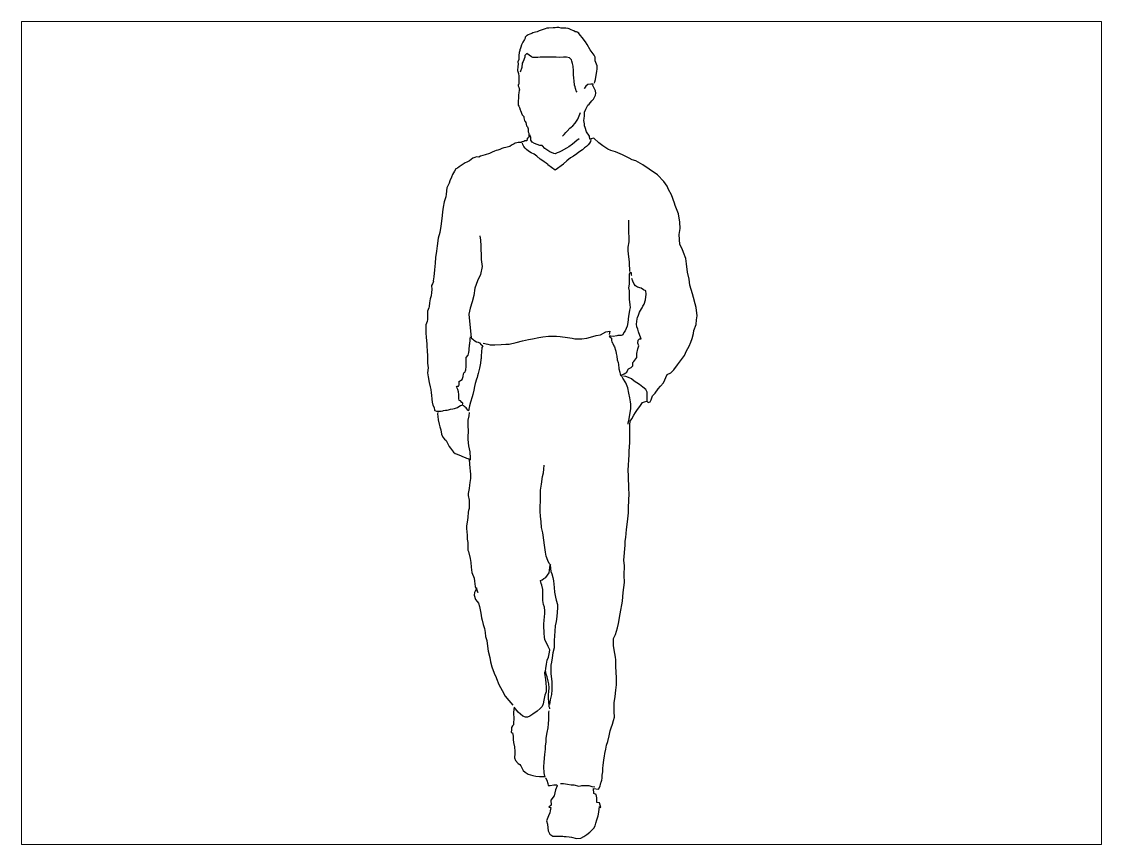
# Paper-space layout 'Layout1' of a CAD drawing. Header units: millimetres. Extents: x 1.05 to 9.45, y 0.8 to 7.2.
# The model-space entities are those that its viewports show. They can reach past a viewport. Long polylines and large blocks are cut down to what shows.
import ezdxf

# ---------------------------------------------------------------- set-up
doc = ezdxf.new("R2010")
doc.units = ezdxf.units.MM
doc.header["$MEASUREMENT"] = 0

# ---------------------------------------------------------------- blocks, each defined once
blk = doc.blocks.new('SYMBOL_Human_2_2D')
at = {"color": 0, "linetype": 'ByBlock'}
for p, q in [((-36.2, 1805.5), (-39, 1804.4)), ((-30.2, 1807.2), (-36.2, 1805.5)), ((-26.8, 1808.3), (-30.2, 1807.2)), ((-22.3, 1810.3), (-26.8, 1808.3)), ((-20, 1811.2), (-22.3, 1810.3)), ((-15.7, 1812.3), (-20, 1811.2)), ((-8.4, 1814.6), (-15.7, 1812.3)), ((-5, 1816), (-8.4, 1814.6)), ((-0.7, 1816.3), (-5, 1816)), ((9.5, 1817.4), (-0.7, 1816.3)), ((14, 1817.4), (9.5, 1817.4)), ((17.7, 1817.7), (14, 1817.4)), ((22, 1817.7), (17.7, 1817.7)), ((27.7, 1816.6), (22, 1817.7)), ((35, 1816), (27.7, 1816.6)), ((38.2, 1816), (35, 1816)), ((43, 1815.2), (38.2, 1816)), ((45.2, 1814.6), (43, 1815.2)), ((50.4, 1812.3), (45.2, 1814.6)), ((53.8, 1810.9), (50.4, 1812.3)), ((56.3, 1810.3), (53.8, 1810.9)), ((59.4, 1808.3), (56.3, 1810.3)), ((62, 1807.8), (59.4, 1808.3)), ((63.7, 1807.2), (62, 1807.8)), ((67.7, 1805.2), (63.7, 1807.2)), ((68.5, 1803.8), (67.7, 1805.2)), ((-60, 1783.4), (-62.3, 1778.3)), ((-58.9, 1784.8), (-60, 1783.4)), ((-55.7, 1790.5), (-58.9, 1784.8)), ((-54, 1793.9), (-55.7, 1790.5)), ((-53.5, 1795.9), (-54, 1793.9)), ((-51.2, 1798.7), (-53.5, 1795.9)), ((-49.5, 1799.8), (-51.2, 1798.7)), ((-46.7, 1801.3), (-49.5, 1799.8)), ((-43.3, 1803), (-46.7, 1801.3)), ((-39, 1804.4), (-43.3, 1803)), ((-67.4, 1760.4), (-67.9, 1755.6)), ((-67.1, 1761.5), (-67.4, 1760.4)), ((-66, 1765.8), (-67.1, 1761.5)), ((-65.7, 1767.5), (-66, 1765.8)), ((-64.5, 1771.5), (-65.7, 1767.5)), ((-64, 1773.5), (-64.5, 1771.5)), ((-62.3, 1778.3), (-64, 1773.5)), ((-68.5, 1745.4), (-70.2, 1740.3)), ((-70.2, 1740.3), (-70.2, 1740)), ((-70.2, 1740), (-69.9, 1735.2)), ((-69.9, 1735.2), (-70.2, 1729.5)), ((-68.2, 1750.8), (-68.5, 1748.8)), ((-68.5, 1748.8), (-68.5, 1746.8)), ((-68.5, 1746.8), (-68.5, 1745.4)), ((-67.9, 1755.6), (-68.2, 1750.8)), ((-70.2, 1729.5), (-70.8, 1720.4)), ((-70.8, 1720.4), (-68.8, 1714.2)), ((-68.8, 1714.2), (-68.2, 1708.2)), ((-68.2, 1708.2), (-67.9, 1705.4)), ((-68.5, 1689.5), (-69.4, 1688.3)), ((-69.4, 1688.3), (-69.4, 1686.4)), ((-69.4, 1686.4), (-67.9, 1683.2)), ((-67.9, 1690.6), (-68.5, 1689.5)), ((-67.9, 1705.4), (-67.9, 1701.1)), ((-67.9, 1701.1), (-67.9, 1696)), ((-67.9, 1696), (-67.9, 1690.6)), ((-67.9, 1683.2), (-67.4, 1679.3)), ((-68.8, 1666.2), (-69.1, 1662.5)), ((-69.1, 1662.5), (-69.1, 1656.6)), ((-68.2, 1669.6), (-68.8, 1666.2)), ((-67.9, 1671.9), (-68.2, 1669.6)), ((-67.4, 1674.4), (-67.9, 1671.9)), ((-67.4, 1679.3), (-66.8, 1677.3)), ((-66.8, 1677.3), (-67.4, 1674.4)), ((-69.1, 1656.6), (-69.4, 1654)), ((-69.4, 1654), (-69.4, 1651.8)), ((-69.4, 1651.8), (-69.4, 1646.6)), ((-69.4, 1646.6), (-69.4, 1642.4)), ((-69.4, 1642.4), (-68.5, 1640.1)), ((-68.5, 1640.1), (-66.5, 1637)), ((-66.5, 1637), (-65.4, 1632.2)), ((-65.4, 1632.2), (-64.5, 1630.5)), ((-64.5, 1630.5), (-63.1, 1626.8)), ((-63.1, 1626.8), (-62, 1624)), ((-62, 1624), (-60.9, 1620.3)), ((-60.9, 1620.3), (-56.9, 1616.6)), ((-56.9, 1616.6), (-56.6, 1613.5)), ((-56.6, 1613.5), (-56, 1610.9)), ((-56, 1610.9), (-55.5, 1607.8)), ((-55.5, 1607.8), (-54.3, 1606.6)), ((-54.3, 1606.6), (-53.8, 1605.2)), ((-53.8, 1605.2), (-52.3, 1603.5)), ((-52.3, 1603.5), (-50.6, 1595.6)), ((-50.6, 1595.6), (-48.9, 1593.6)), ((-48.9, 1593.6), (-47.8, 1591)), ((-47.8, 1591), (-47.2, 1589.1)), ((-47.2, 1589.1), (-47.2, 1586.8)), ((-47.2, 1586.8), (-46.7, 1582)), ((-54.6, 1561.8), (-57.2, 1560.7)), ((-50.4, 1562.1), (-54.6, 1561.8)), ((-49.2, 1566.9), (-50.4, 1562.1)), ((-48.4, 1567.8), (-49.2, 1566.9)), ((-46.1, 1568.3), (-48.4, 1567.8)), ((-46.7, 1582), (-45.8, 1579.1)), ((-45.8, 1571.8), (-46.1, 1568.3)), ((-45.8, 1579.1), (-45.8, 1577.1)), ((-45.8, 1577.1), (-45.8, 1575.2)), ((-45.8, 1575.2), (-45.8, 1571.8)), ((94.3, 1565.2), (93.8, 1560.4)), ((-123, 1538.6), (-128.1, 1536)), ((-119.3, 1540), (-123, 1538.6)), ((-115.6, 1540.8), (-119.3, 1540)), ((-111.3, 1542.5), (-115.6, 1540.8)), ((-106.2, 1544.8), (-111.3, 1542.5)), ((-102, 1545.7), (-106.2, 1544.8)), ((-97.2, 1546.5), (-102, 1545.7)), ((-88.7, 1549.3), (-97.2, 1546.5)), ((-84.4, 1552.2), (-88.7, 1549.3)), ((-81.6, 1553.9), (-84.4, 1552.2)), ((-78.7, 1555), (-81.6, 1553.9)), ((-76.5, 1556.2), (-78.7, 1555)), ((-73, 1557.6), (-76.5, 1556.2)), ((-69.9, 1558.1), (-73, 1557.6)), ((-66, 1558.4), (-69.9, 1558.1)), ((-63.1, 1558.4), (-66, 1558.4)), ((-60.6, 1559.6), (-63.1, 1558.4)), ((-59.1, 1559.6), (-60.6, 1559.6)), ((-59.1, 1553.3), (-60, 1556.2)), ((-57.2, 1560.7), (-59.1, 1559.6)), ((-56.9, 1548.8), (-59.1, 1553.3)), ((-54, 1545.4), (-56.9, 1548.8)), ((-50.6, 1542.3), (-54, 1545.4)), ((-46.4, 1538.3), (-50.6, 1542.3)), ((-40.4, 1534.9), (-46.4, 1538.3)), ((75.3, 1541.7), (67.4, 1536)), ((80.4, 1545.7), (75.3, 1541.7)), ((85, 1548.8), (80.4, 1545.7)), ((88.7, 1552.5), (85, 1548.8)), ((91.5, 1556.2), (88.7, 1552.5)), ((93.8, 1560.4), (91.5, 1556.2)), ((-185.4, 1513.9), (-189.4, 1512.2)), ((-179.7, 1516.7), (-185.4, 1513.9)), ((-176, 1519.8), (-179.7, 1516.7)), ((-172.1, 1522.4), (-176, 1519.8)), ((-167.8, 1524.1), (-172.1, 1522.4)), ((-163.5, 1525.5), (-167.8, 1524.1)), ((-158.2, 1524.9), (-163.5, 1525.5)), ((-154.5, 1526.9), (-158.2, 1524.9)), ((-149.6, 1528.6), (-154.5, 1526.9)), ((-144, 1530.3), (-149.6, 1528.6)), ((-142, 1531.2), (-144, 1530.3)), ((-136.3, 1532.6), (-142, 1531.2)), ((-134.3, 1533.5), (-136.3, 1532.6)), ((-128.1, 1536), (-134.3, 1533.5)), ((-33.6, 1532), (-40.4, 1534.9)), ((-27.7, 1527.5), (-33.6, 1532)), ((-19.7, 1520.7), (-27.7, 1527.5)), ((-14.3, 1516.4), (-19.7, 1520.7)), ((-10.6, 1514.2), (-14.3, 1516.4)), ((-6.1, 1511.3), (-10.6, 1514.2)), ((39.9, 1516.4), (32.5, 1509.9)), ((48.9, 1523.8), (39.9, 1516.4)), ((55.7, 1527.5), (48.9, 1523.8)), ((62.6, 1532.6), (55.7, 1527.5)), ((67.4, 1536), (62.6, 1532.6)), ((-216, 1489.8), (-218.3, 1486.1)), ((-213.2, 1493.7), (-216, 1489.8)), ((-210.4, 1498.6), (-213.2, 1493.7)), ((-206.7, 1500.3), (-210.4, 1498.6)), ((-203, 1502.8), (-206.7, 1500.3)), ((-189.4, 1512.2), (-203, 1502.8)), ((-2.7, 1508.2), (-6.1, 1511.3)), ((-225.4, 1466.5), (-230.5, 1455.4)), ((-223.7, 1471.6), (-225.4, 1466.5)), ((-220.6, 1479.6), (-223.7, 1471.6)), ((-218.3, 1486.1), (-220.6, 1479.6)), ((-232.5, 1441.3), (-233, 1435)), ((-230.5, 1455.4), (-232.5, 1441.3)), ((-236.5, 1424.2), (-238.7, 1411.8)), ((-233, 1435), (-236.5, 1424.2)), ((-241, 1393), (-242.7, 1380.3)), ((-240.7, 1401.3), (-241, 1393)), ((-238.7, 1411.8), (-240.7, 1401.3)), ((-244.4, 1369.2), (-246.9, 1354.7)), ((-242.7, 1380.3), (-244.4, 1369.2)), ((-250.1, 1342.3), (-252.9, 1324.4)), ((-246.9, 1354.7), (-250.1, 1342.3)), ((-252.9, 1324.4), (-253.8, 1313)), ((-256.3, 1298.6), (-256.9, 1285.5)), ((-253.8, 1313), (-256.3, 1298.6)), ((-258.3, 1270.8), (-260.3, 1254.6)), ((-256.9, 1285.5), (-258.3, 1270.8)), ((-261.1, 1250.3), (-261.4, 1245.8)), ((-261.4, 1245.8), (-261.1, 1243.8)), ((-260.3, 1254.6), (-261.1, 1250.3)), ((-264.8, 1225.9), (-265.4, 1219.4)), ((-263.4, 1239), (-265.1, 1235.3)), ((-265.1, 1235.3), (-264.8, 1225.9)), ((-261.1, 1243.8), (-263.4, 1239)), ((-269.6, 1195.9), (-270.5, 1187.4)), ((-268.5, 1205.2), (-269.6, 1195.9)), ((-266.5, 1211.5), (-268.5, 1205.2)), ((-265.4, 1219.4), (-266.5, 1211.5)), ((-271.1, 1184.5), (-274.2, 1177.1)), ((-274.2, 1177.1), (-274.2, 1170.3)), ((-270.5, 1187.4), (-271.1, 1184.5)), ((-275.3, 1153.6), (-277.9, 1145.9)), ((-274.5, 1158.4), (-275.3, 1153.6)), ((-274.2, 1170.3), (-274.5, 1158.4)), ((-278.2, 1135.4), (-278.4, 1127.5)), ((-278.4, 1127.5), (-277.6, 1118.7)), ((-277.9, 1145.9), (-278.2, 1135.4)), ((99.1, 1120.1), (106.5, 1122.4)), ((106.5, 1122.4), (116.2, 1123.8)), ((116.2, 1123.8), (128.4, 1130.6)), ((128.4, 1130.6), (137.2, 1132.3)), ((137.2, 1132.3), (136, 1124.1)), ((-277.6, 1118.7), (-276.5, 1110.2)), ((-276.5, 1110.2), (-276.2, 1103.4)), ((-276.2, 1103.4), (-276.2, 1098.3)), ((-276.2, 1098.3), (-275, 1087.5)), ((-148.8, 1104.8), (-138.3, 1102.3)), ((-138.3, 1102.3), (-132.9, 1101.1)), ((-132.9, 1101.1), (-122.7, 1101.4)), ((-122.7, 1101.4), (-107.9, 1101.7)), ((-107.9, 1101.7), (-97.4, 1102.3)), ((-97.4, 1102.3), (-89.8, 1102.5)), ((-89.8, 1102.5), (-74.2, 1106.5)), ((-74.2, 1106.5), (-59.7, 1110.2)), ((-59.7, 1110.2), (-46.1, 1112.8)), ((-46.1, 1112.8), (-37, 1115)), ((-37, 1115), (-23.1, 1117.6)), ((-23.1, 1117.6), (-13.8, 1119.3)), ((-13.8, 1119.3), (-1.3, 1121)), ((-1.3, 1121), (17.2, 1120.4)), ((17.2, 1120.4), (25.4, 1120.1)), ((25.4, 1120.1), (41.8, 1117.3)), ((41.8, 1117.3), (52.1, 1115.9)), ((52.1, 1115.9), (58, 1115)), ((58, 1115), (73.9, 1114.5)), ((73.9, 1114.5), (85.2, 1116.2)), ((85.2, 1116.2), (99.1, 1120.1)), ((-275, 1087.5), (-274.7, 1075.9)), ((-274.7, 1075.9), (-274.2, 1064.2)), ((-274.2, 1064.2), (-274.2, 1060)), ((-274.2, 1060), (-273, 1049.5)), ((-273, 1049.5), (-274.2, 1038.1)), ((-274.2, 1038.1), (-272.8, 1028.8)), ((-272.8, 1028.8), (-270.5, 1015.7)), ((-270.5, 1015.7), (-268.2, 1006.4)), ((-268.2, 1006.4), (-266.8, 1000.4)), ((-266.8, 1000.4), (-266, 992.5)), ((-208.1, 1006.4), (-208.9, 1008.1)), ((-207.5, 1003), (-208.1, 1006.4)), ((-206.1, 1000.1), (-207.5, 1003)), ((-204.7, 995), (-206.1, 1000.1)), ((-266, 992.5), (-265.4, 987.1)), ((-265.4, 987.1), (-264.5, 978.3)), ((-264.5, 978.3), (-264, 971.8)), ((-203.8, 989.1), (-204.7, 995)), ((-203.5, 984.8), (-203.8, 989.1)), ((-203.3, 979.7), (-203.5, 984.8)), ((-203, 975.7), (-203.3, 979.7)), ((-200.1, 974.3), (-203, 975.7)), ((-264, 971.8), (-262.3, 965.2)), ((-262.3, 965.2), (-259.1, 959.3)), ((-259.1, 959.3), (-258.6, 953.9)), ((-258.6, 953.9), (-257.7, 952.8)), ((-257.7, 952.8), (-253.8, 951.3)), ((-253.8, 951.3), (-252.3, 951.3)), ((-252.3, 951.3), (-250.4, 951.1)), ((-246.9, 951.1), (-243.8, 951.6)), ((-243.8, 951.6), (-240.1, 952.2)), ((-240.1, 952.2), (-238.4, 952.5)), ((-238.4, 952.5), (-233.9, 953.6)), ((-233.9, 953.6), (-230.2, 953.6)), ((-230.2, 953.6), (-226.8, 954.2)), ((-226.8, 954.2), (-222.3, 955.9)), ((-222.3, 955.9), (-217.2, 956.7)), ((-217.2, 956.7), (-213.5, 957.6)), ((-213.5, 957.6), (-210.9, 958.1)), ((-210.9, 958.1), (-206.9, 959.8)), ((-206.9, 959.8), (-203.3, 962.1)), ((-203.3, 962.1), (-199.6, 963.8)), ((-197, 971.2), (-200.1, 974.3)), ((-199.6, 963.8), (-195.3, 965)), ((-195, 969.5), (-197, 971.2)), ((-195.3, 965), (-195, 969.5)), ((-250.4, 951.1), (-246.9, 951.1))]:
    blk.add_line(p, q, dxfattribs=at)
for points in [[(102.8, 1692), (103.4, 1694.9), (105.1, 1700.3), (106.2, 1710.2), (108.2, 1718.1), (108.8, 1724.4), (108.5, 1730.9), (104.3, 1742.2), (104, 1750.5), (102.3, 1755.6), (93.2, 1767.5), (86.4, 1779.1), (82.7, 1785.7), (74.8, 1795), (71.3, 1799.8), (66, 1806.4)], [(63.4, 1671.6), (61.7, 1675), (60.3, 1678.1), (60, 1680.4), (58.9, 1683.8), (57.7, 1687.8), (56.6, 1697.7), (56.3, 1703.4), (55.7, 1711.6), (55.7, 1720.1), (54.6, 1730.3), (52.9, 1736.6), (51.8, 1741.4), (50.9, 1744.5), (46.4, 1749.3), (39.6, 1750.8), (32.5, 1750.5), (22.6, 1749.9), (16.3, 1750.5), (6.7, 1750.5), (-6.4, 1750.8), (-11.8, 1750.8), (-20.3, 1750.8), (-25.4, 1750.2), (-36.7, 1749.9), (-39.3, 1751.9), (-50.1, 1759.3), (-54.6, 1754.4), (-54.6, 1753.6), (-54.9, 1750.8), (-58, 1740.8), (-60.3, 1736.9), (-61.4, 1727.2), (-65.1, 1717)], [(-8.1, 123), (-5.2, 117.6), (-2.7, 110.2), (-1.8, 105.7), (3, 106), (10.9, 107.7), (17.4, 107.1), (18.3, 105.1), (14.3, 96), (13.2, 88.9), (11.8, 82.7), (3.8, 73), (4.7, 61.1), (-0.4, 56.9), (4.4, 56), (2.7, 48.9), (2.1, 44.1), (-1.3, 37.6), (-5.8, 25.7), (-3.5, 18.6), (-3, 10.4), (-1.6, 3.8), (1.6, -3.8), (8.4, -8.7), (17.2, -8.7), (21.7, -8.7), (31.3, -8.9), (34.5, -9.2), (39, -9.5), (45.2, -10.4), (50.6, -11.2), (62.3, -13.8), (71.9, -12.9), (78.7, -9.2), (85.5, -5.2), (92.1, 0.4), (99.1, 7.2), (101.4, 9.5), (104.3, 14.6), (105.7, 21.1), (107.7, 28.5), (111.3, 37.3), (112.5, 45.8), (114.2, 58.6), (117, 56.3), (113.9, 66.5), (107.7, 67.1), (107.9, 77.9), (106.2, 85.8), (101.4, 87.5), (100.6, 98.9), (111.9, 97.7), (112.5, 98.6), (115.3, 104.8), (116.5, 107.9), (117.3, 111.6), (117.9, 113.6), (119.3, 117.6), (119.9, 122.7), (120.1, 128.9), (121.3, 136.9), (121.6, 144.5), (122.4, 151.9), (123, 157.3), (124.1, 163.8), (125, 172.1), (126.1, 178), (128.7, 188.2), (130.1, 196.7), (132.6, 205.5), (135.7, 218), (138.3, 229.4), (140.3, 236.2), (143.1, 244.4), (145.4, 252.9), (147.7, 260.3), (147.4, 273.3), (147.4, 292.9), (149.1, 306.8), (150.8, 321), (152.5, 333.2), (152.5, 349.1), (151.9, 361.6), (151.3, 374.6), (150.8, 389.4), (150.2, 395.6), (147.1, 412.3), (145.7, 422), (145.7, 437.9), (149.9, 446.9), (154.7, 461.7), (156.7, 471.6), (160.7, 493.5), (165.8, 522.1), (167.2, 541.7), (170.6, 564.4), (169.8, 580.6), (170.4, 602.1), (169.2, 614.9), (172.1, 648.6), (172.3, 657.7), (173.8, 665.9), (175.2, 683.8), (177.4, 701.4), (179.7, 721.8), (179.4, 733.5), (180.8, 765), (180.3, 775.5), (179.4, 805), (178.6, 818), (181.4, 852.9), (181.4, 860.8), (182.3, 880.7), (182.6, 895.7), (182.8, 920.1), (183.4, 928.6), (187.4, 933.7), (191.9, 942.5), (195.6, 948.5), (199.9, 955), (205.2, 962.1), (210.9, 970.6), (215.5, 972), (221.1, 973.7), (223.7, 970.9), (228.2, 972), (231.1, 977.2), (233.6, 986.2), (239.6, 992.2), (246.7, 1001.8), (252.1, 1008.1), (258.3, 1015.2), (267.1, 1033.9), (275.3, 1037.9), (281.6, 1044.7), (290.4, 1056), (306.2, 1076.7), (310.5, 1087.8), (316.4, 1098), (320.4, 1107.1), (323, 1115.3), (326.1, 1126.4), (327.5, 1133.5), (332.3, 1147.1), (332.9, 1157.3), (334.9, 1166.9), (332.3, 1185.1), (330.4, 1193.9), (326.1, 1208.1), (324.1, 1216), (317.9, 1236.2), (316.7, 1249.2), (313, 1265.4), (310.8, 1283.8), (309.4, 1296.3), (304, 1309.9), (300.6, 1317.9), (295.7, 1327.5), (294, 1350.2), (296.3, 1363.5), (295.2, 1378), (292.3, 1396.7), (285, 1416), (283.8, 1421.1), (276.7, 1439.6), (269.6, 1452.3), (266.8, 1459.7), (259.4, 1469.9), (244.7, 1485.2), (226.2, 1497.7), (212.3, 1507.6), (195.9, 1516.7), (187.9, 1518.7), (181.4, 1522.7), (166.1, 1530.1), (149.9, 1537.1), (139.7, 1540.3), (132.9, 1543.1), (121.3, 1550.2), (112.5, 1557.3), (101.1, 1567.5), (92.3, 1565.8), (91.2, 1572.6), (84.4, 1582.2), (81.8, 1591.6), (80.1, 1595.9), (80.4, 1600.1), (79, 1607.8), (79.3, 1612), (79.9, 1618.6), (80.4, 1626.8), (83, 1633), (87.8, 1642.1), (90.4, 1644.7), (96.9, 1652), (100.3, 1656), (105.1, 1665.1), (106, 1669.3), (104.8, 1674.7), (98.9, 1686.9), (99.4, 1690), (94.3, 1689.5), (87.5, 1689.2), (83.5, 1685.2), (80.4, 1681), (79.3, 1679)], [(30.5, 1572.3), (33.9, 1576), (37.9, 1580.5), (41, 1584), (47.2, 1590.2), (49.8, 1592.7), (54, 1595.9), (59.1, 1601.8), (65.1, 1610.6), (69.6, 1622), (70.8, 1626.2)], [(68.5, 1566.4), (62.8, 1562.4), (52.9, 1554.4), (44.7, 1548.2), (39.6, 1545.4), (27.7, 1538.6), (22.8, 1536.3), (18.3, 1534.6), (14, 1532.6), (10.6, 1533.2), (1.6, 1536.9), (-2.7, 1540), (-9.5, 1544.5), (-14.6, 1550.8), (-15.5, 1551.6), (-20.9, 1551), (-33, 1555.6), (-37.9, 1558.7), (-41.3, 1563.5), (-41.3, 1569.5), (-43.5, 1575.4)], [(182.8, 1266.5), (182.3, 1272.7), (182, 1281.3), (181.7, 1287.8), (180, 1300.6), (179.4, 1306.2), (178.9, 1314.5), (178.9, 1321.8), (181.4, 1333.7), (181.4, 1342), (180.6, 1357), (180, 1367.2), (180.3, 1382.3)], [(-156.2, 1347.1), (-155.9, 1346.8), (-155, 1338.6), (-154.2, 1324.1), (-154.2, 1316.2), (-153.6, 1304.8), (-153, 1293.7), (-151.1, 1277.9), (-154.7, 1259.7), (-161.3, 1245.5), (-167.8, 1228.8), (-170.1, 1212.9), (-173.8, 1197.9), (-178, 1184.2), (-181.1, 1170.3), (-175.5, 1116.9)], [(186.8, 1257.1), (186.5, 1258.8), (186.2, 1261.4), (186.2, 1264), (185.1, 1264.2), (182.8, 1264), (180.8, 1260.3), (180.8, 1257.1), (180.8, 1253.7), (180.8, 1250.1), (180.8, 1247.5), (181.4, 1237.9), (179.7, 1230.2), (181.4, 1223.4), (181.4, 1217.1), (180.8, 1210.6), (181.4, 1204.1), (182.6, 1191.6), (183.1, 1185.4), (181.7, 1179.4), (181.4, 1174), (179.4, 1166.1), (177.7, 1151.6), (176.6, 1143.1), (172.1, 1132.9), (169.2, 1128.6), (166.4, 1123.5), (165, 1123), (163.3, 1122.4), (160.1, 1122.4), (155.6, 1122.1), (153.3, 1121.8), (144.8, 1120.1), (139.4, 1121), (135.7, 1120.4), (137.4, 1119), (140.8, 1116.2), (140.8, 1111.3), (141.7, 1107.4), (142.8, 1106.8), (144.5, 1104), (146.8, 1099.1), (148.2, 1096.3), (150.5, 1088.9), (151.1, 1086.9), (151.9, 1081.5), (153, 1075.6), (154.2, 1067.4), (155.9, 1061.4), (157, 1056.9), (157.9, 1047.8), (157.9, 1046.9), (160.1, 1039.6), (161, 1034.5), (161.3, 1031.9), (163.8, 1032.5), (169.8, 1035.3), (173.2, 1037.9), (175.7, 1039.6), (176.6, 1041.8), (179.4, 1046.7), (182.8, 1048.1), (185.4, 1050.1), (189.1, 1054), (189.6, 1061.1), (191.6, 1063.7), (198.2, 1072.8), (198.7, 1081.8), (201, 1091.8), (202.7, 1098.6), (201, 1105.1), (201.3, 1111.6), (204.7, 1115), (208.1, 1115), (205.5, 1122.1), (202.4, 1130.1), (200.4, 1136.6), (198.4, 1142), (197.6, 1147.6), (199.3, 1159.6), (200.1, 1162.7), (202.1, 1168.1), (204.7, 1174.9), (208.9, 1182.3), (210.1, 1184.8), (212.1, 1188.8), (214.6, 1193.3), (218.3, 1203), (219.4, 1215.2), (218.6, 1223.1), (213.8, 1225.1), (208.1, 1229.3), (200.1, 1231.3), (195.3, 1234.5), (192.5, 1238.1), (189.4, 1244.9), (187.4, 1251.2)], [(-208.1, 1007.8), (-207.2, 1007.8), (-205, 1007.5), (-204.1, 1007.5), (-203.8, 1008.9), (-203, 1010.9), (-202.7, 1014), (-202.7, 1016), (-202.7, 1019.4), (-202.1, 1019.4), (-199.6, 1020.3), (-196.5, 1022.5), (-195.3, 1025.1), (-194.5, 1027.1), (-193.6, 1029.9), (-193.6, 1031.3), (-193, 1033.9), (-192.8, 1035.6), (-191.3, 1038.7), (-190.2, 1039.3), (-189.1, 1040.1), (-188.5, 1043), (-188.2, 1043.5), (-187.7, 1045.8), (-187.4, 1050.6), (-187.4, 1051.5), (-187.4, 1056.3), (-187.1, 1060), (-187.1, 1063.1), (-187.1, 1065.1), (-187.1, 1069.6), (-187.1, 1071.3), (-186.8, 1072.8), (-182.8, 1077.6), (-181.4, 1083.8), (-180.6, 1089.2), (-180.6, 1093.5), (-179.4, 1097.7), (-179.4, 1101.1), (-178.9, 1103.7), (-178.6, 1105.7), (-178.3, 1109.3), (-178, 1112.5), (-178, 1114.7), (-177.2, 1119), (-176, 1117.6), (-174.9, 1116.2), (-172.3, 1113.6), (-169.5, 1111.3), (-164.1, 1107.9), (-163.3, 1107.9), (-160.1, 1107.1), (-156.7, 1105.4), (-153.6, 1101.4), (-149.9, 1099.4), (-149.4, 1099.1), (-151.9, 1094.9), (-151.9, 1091.5), (-152.2, 1088.6), (-152.2, 1086.1), (-152.8, 1082.4), (-153, 1079), (-153.6, 1071.6), (-153.6, 1070.5), (-153.9, 1068.2), (-155, 1060), (-155.6, 1056), (-155.9, 1052.3), (-156.7, 1048.6), (-158.7, 1042.7), (-160.1, 1036.2), (-161.6, 1031.3), (-162.4, 1027.1), (-163.8, 1023.7), (-166.9, 1013.7), (-168.4, 1007.2), (-170.1, 998.4), (-172.3, 988.8), (-173.5, 983.4), (-177.7, 971.8), (-179.7, 963), (-182, 951.9), (-183.7, 953.9), (-185.4, 956.4), (-187.4, 958.7), (-191.3, 962.1), (-193.3, 964.7)], [(179.1, 921.8), (179.1, 924.7), (180.6, 930.3), (181.7, 938.6), (183.1, 947.9), (184.8, 956.2), (184.5, 967.2), (184, 972), (182.6, 981.1), (180.6, 992.2), (178, 1004.1), (173.2, 1015.4), (166.9, 1025.9), (162.7, 1033.3)], [(221.4, 972), (222, 980.3), (222, 985.1), (221.7, 993.9), (218.6, 1000.1), (212.1, 1005.8), (204.7, 1011.5), (198.4, 1015.4), (192.2, 1019.4), (186.5, 1024), (179.4, 1027.6), (173.2, 1029.3), (168.4, 1030.5)], [(-251.2, 947.9), (-251.5, 945.1), (-250.9, 939.1), (-250.1, 932), (-248.1, 921.8), (-246.4, 915.6), (-244.7, 909.4), (-243, 899.4), (-240.1, 892.9), (-235.9, 888.4), (-232.2, 885), (-229.6, 879), (-225.7, 871.6), (-222.8, 867.4), (-215.7, 858.6), (-212.1, 856), (-207.5, 854.3), (-198.4, 850.1), (-195.3, 848.9), (-189.6, 846.9), (-186.5, 845.5), (-183.1, 844.1), (-180.8, 843.3), (-179.4, 835.3), (-179.4, 830.5), (-178.9, 824), (-178.3, 815.2), (-177.7, 809.8), (-177.2, 799.3), (-178.6, 790.2), (-179.4, 784.2), (-180.6, 776.6), (-182.3, 765.2), (-182.3, 761), (-180.3, 749.9), (-180.3, 744.8), (-180.6, 731.2), (-181.7, 726.9), (-182.8, 723), (-183.7, 710.8), (-185.1, 700.3), (-186, 692.3), (-186.2, 686.4), (-185.1, 671.1), (-184.8, 662), (-183.7, 654.3), (-183.1, 650.6), (-183.1, 637.6), (-181.7, 634.5), (-178, 618.3), (-176.3, 609.5), (-176, 598.7), (-174, 587.1), (-169.2, 574), (-168.4, 567.2), (-166.9, 555.3), (-161, 541.4), (-163.8, 552.2), (-164.1, 550.5), (-168.1, 541.4), (-168.7, 535.5), (-166.4, 525.8), (-162.1, 521.6), (-159, 517.3), (-157, 509.9), (-156.5, 506.2), (-154.2, 495.2), (-152.2, 484.4), (-151.1, 479.6), (-148.5, 469.4), (-145.7, 460.8), (-144.5, 451.5), (-143.1, 442.4), (-140.6, 433), (-139.1, 420.3), (-137.2, 408.9), (-133.8, 394.7), (-132.1, 385.1), (-128.9, 374), (-123.5, 359.9), (-119.6, 349.6), (-118.7, 347.7), (-113.3, 333.8), (-105.7, 320.4), (-98.9, 307.9), (-90.6, 298), (-81.8, 287.2)], [(-180, 948.5), (-181.4, 940.8), (-183.7, 931.2), (-183.1, 919.6), (-182.3, 905.4), (-183.4, 894.3), (-183.4, 887.2), (-183.4, 887.2), (-182, 873), (-179.1, 859.7), (-178.3, 845.5), (-178.3, 840.4)], [(4.4, 603.5), (0.1, 606.9), (-2.7, 614.3), (-6.1, 623.7), (-8.1, 632.5), (-10.1, 648.9), (-13.2, 671.3), (-14.3, 676.7), (-16.6, 688.4), (-18, 701.1), (-19.1, 714.2), (-19.7, 725), (-19.7, 734.3), (-19.4, 749.4), (-19.1, 760.1), (-18.9, 772.6), (-17.2, 786.5), (-14.6, 803.8), (-12.6, 812), (-11.8, 820.6), (-10.9, 829.6)], [(-8.4, 358.4), (-8.1, 364.4), (-7.5, 370.1), (-5.8, 379.7), (-3.8, 388.8), (-1, 395.9), (1.3, 406.7), (1.6, 412.6), (-1.6, 419.7), (-5, 426.8), (-9.2, 435), (-9.8, 441.3), (-10.9, 448.9), (-11.2, 456.3), (-11.5, 460.6), (-11.8, 469.9), (-10.6, 479), (-10.1, 486.9), (-9.5, 494.3), (-9.5, 500.6), (-10.1, 508.5), (-12.6, 515), (-14.3, 523.8), (-14.3, 531.2), (-14, 541.7), (-13.8, 548.5), (-16, 558.1), (-17.4, 561.8), (-18.9, 568.9), (-15.5, 570.3), (-11.8, 573.5), (-7.2, 575.5), (0.1, 585.9), (2.1, 598.1), (3, 603.8), (4.4, 589.4), (6.4, 584), (8.7, 575.7), (9.8, 568.4), (11.5, 552.8), (12.1, 542.3), (14.6, 531.2), (16.3, 524.1), (19.1, 515), (19.4, 506.8), (17.7, 487.2), (16.3, 475.9), (14, 466.2), (12.9, 454.3), (12.3, 443.5), (11.8, 433.6), (11.5, 416.9), (8.9, 405.2), (7, 394.5), (5.5, 384.5), (4.4, 377.4), (4.4, 372.9), (3.8, 358.2), (6.1, 341.1), (6.1, 329.5), (6.4, 321.8), (5.5, 311.3), (3, 299.4), (1, 288.9)], [(-9.8, 362.7), (-10.4, 358.7), (-7.8, 345.1), (-7.5, 336.6), (-6.7, 327.8), (-6.7, 317.6), (-9.2, 309.9), (-11.5, 298.6), (-13.2, 290.6), (-15.5, 284.4), (-20, 280.1), (-26.8, 273.9), (-36.2, 266.8), (-43, 262.3), (-48.4, 260.3), (-52.9, 260), (-58.9, 262.5), (-64.5, 266.8), (-69.6, 271.3), (-73, 275.6), (-78.4, 283)], [(2.1, 279), (1.8, 280.4), (0.7, 283.8), (0.1, 287.2), (-0.4, 293.8), (-1, 302.8), (-1.3, 310.8), (-0.4, 318.4), (0.4, 326.7), (-0.1, 335.7), (-2.1, 341.7), (-3.8, 351.3), (-6.1, 357.3), (-8.1, 365.2)], [(-77.9, 282.1), (-79.6, 277.9), (-80.4, 269.9), (-79.3, 256.3), (-79.9, 247.2), (-79.9, 243), (-82.4, 240.4), (-84.7, 236.7), (-85, 232.5), (-85.2, 225.7), (-82.7, 225.1), (-81.3, 216.9), (-80.7, 209.8), (-80.1, 203), (-78.2, 193), (-77, 182.8), (-77, 178.3), (-77.6, 168.4), (-75.6, 162.1), (-69.9, 155.6), (-66, 153), (-64, 150.5), (-58.3, 140), (-53.8, 135.7), (-46.9, 131.2), (-36.5, 128.4), (-29.6, 126.9), (-21.1, 126.1), (-13.5, 126.4), (-11.5, 126.1), (-7.8, 125.2)], [(-0.1, 274.7), (-1, 271.1), (-1.3, 262.8), (-1.3, 255.2), (-1.6, 245.2), (-2.4, 235.9), (-5, 225.7), (-7, 212.6), (-7.2, 204.7), (-8.4, 194.7), (-8.9, 187.7), (-10.1, 175.5), (-11.8, 158.2), (-12.6, 147.7), (-11.5, 134.6), (-10.4, 126.9)], [(103.4, 101.7), (97.4, 103.1), (90.6, 104.8), (81.3, 104.8), (73.3, 104.8), (67.9, 103.7), (56.9, 106.5), (50.4, 106.5), (41.8, 107.9), (32.5, 109.4), (26.2, 109.6)]]:
    blk.add_lwpolyline(points, dxfattribs=at)
blk.add_lwpolyline([(-2.7, 1508.2), (14.1, 1496.7), (32.5, 1509.9)])

msp = doc.modelspace()

# ---------------------------------------------------------------- block references
msp.add_blockref('SYMBOL_Human_2_2D', (0, 0))

psp = doc.layouts.get("Layout1")

# ---------------------------------------------------------------- viewports
at = {"layer": '0'}
psp.add_viewport(center=(5.25, 4), size=(8.4, 6.4), view_center_point=(28.2266, 901.9743), view_height=1858.333862, dxfattribs=at)

doc.saveas('drawing.dxf')
